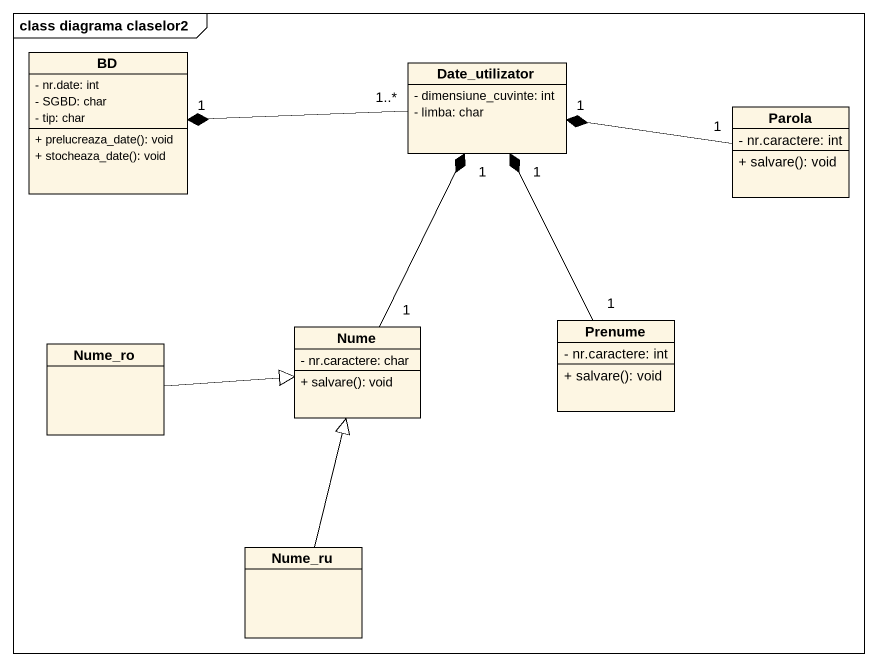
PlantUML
@startuml
mainframe class diagrama claselor2
hide circle
hide empty members
skinparam classAttributeIconSize 0
class BD {
  - nr.date: int
  - SGBD: char
  - tip: char
  + prelucreaza_date(): void
  + stocheaza_date(): void
}
class Date_utilizator {
  - dimensiune_cuvinte: int
  - limba: char
}
class Parola {
  - nr.caractere: int
  + salvare(): void
}
class Nume {
  - nr.caractere: char
  + salvare(): void
}
class Prenume {
  - nr.caractere: int
  + salvare(): void
}
class Nume_ro
class Nume_ru
Date_utilizator "1..*" -left-* "1" BD
Parola "1" -left-* "1" Date_utilizator
Nume "1" -up-* "1" Date_utilizator
Prenume "1" -up-* "1" Date_utilizator
Nume_ro -right-|> Nume
Nume_ru -up-|> Nume
@enduml
